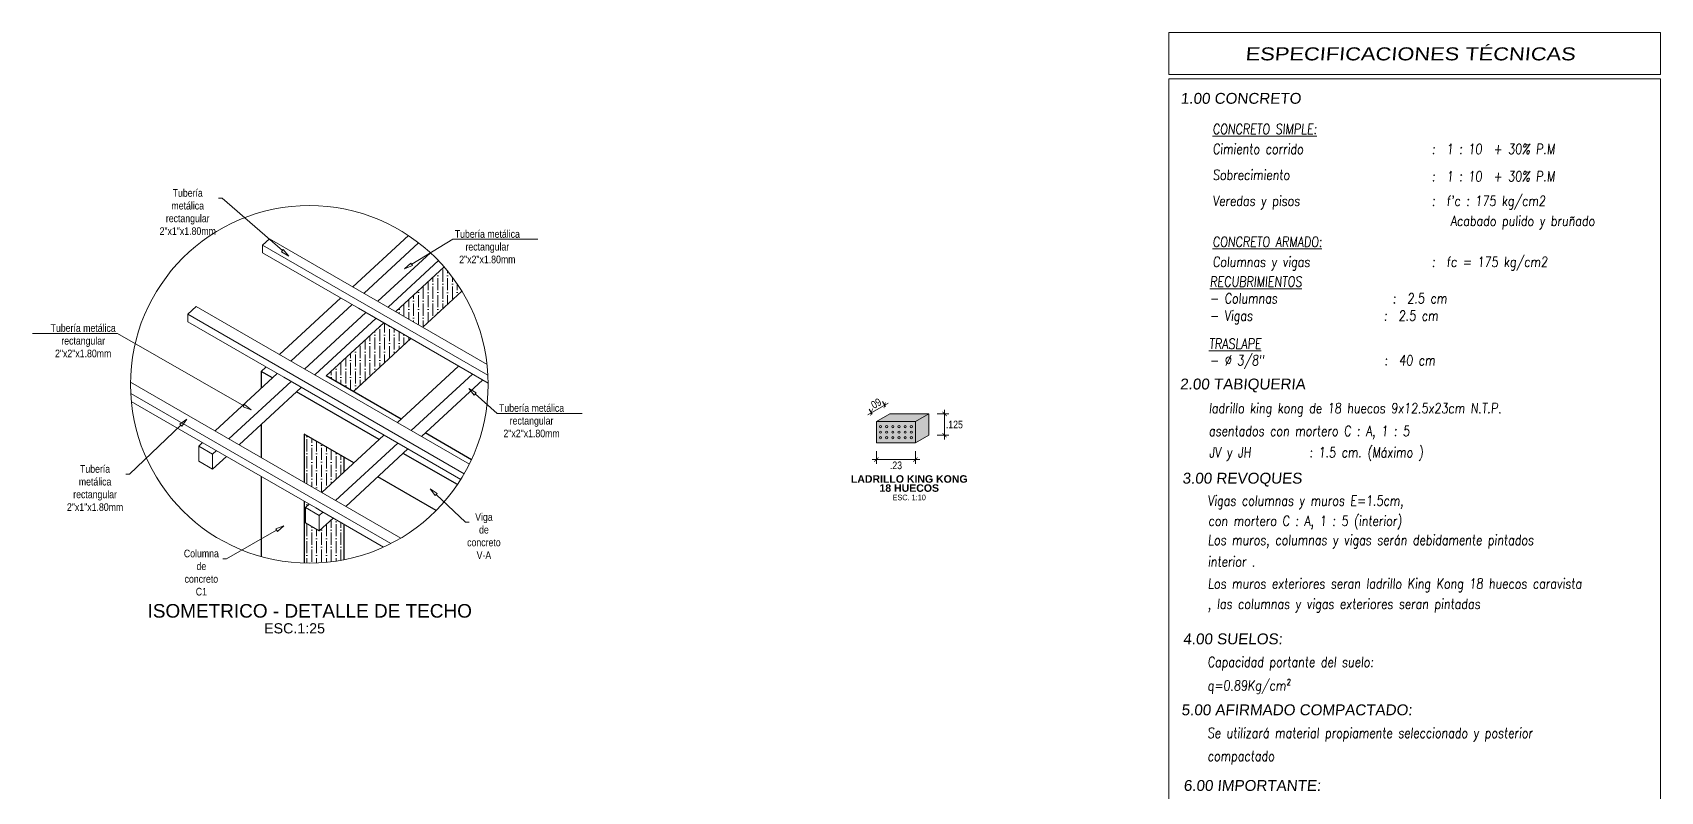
# Model space of a CAD drawing. Header units: metres. Extents: x 912 to 1393, y 476 to 584.
# Drawn here: x 1293.3 to 1302.9, y 494.07 to 498.55 of the extents above; entities that cross this region are included whole.
import ezdxf
from ezdxf import colors
from ezdxf.entities.mleader import LeaderData, LeaderLine
from ezdxf.enums import TextEntityAlignment as Align
from ezdxf.math import Vec2, Vec3

# ---------------------------------------------------------------- set-up
doc = ezdxf.new("R2010")
doc.units = ezdxf.units.M
for name, color, linetype, lineweight in [('-Acotado', 251, 'Continuous', 5), ('-Ladrillo', 34, 'Continuous', 9), ('-Textos', 7, 'Continuous', 20), ('pisos', 8, 'Continuous', 13), ('PL-020', 7, 'Continuous', 20), ('techo', 13, 'Continuous', 25), ('TEXTO', 7, 'Continuous', 20), ('TUBERIA METALICA', 20, 'Continuous', 30)]:
    doc.layers.add(name, color=color, linetype=linetype, lineweight=lineweight)
doc.layers.add('G-TEXTOS-TITULOS', color=4, linetype='Continuous')
doc.layers.add('Observaciones', color=250, linetype='Continuous', plot=False)
doc.styles.add('-Arial Narrow', font='ARIALN.TTF')
doc.styles.add('25-TITULO', font='arialbd.ttf', dxfattribs={"height": 0.1})
doc.styles.add('ACOT', font='romans.shx', dxfattribs={"width": 0.8, "oblique": 5})
doc.styles.add('ARIAL', font='arial.ttf')
doc.styles.add('NOMBRES', font='sanss___.ttf', dxfattribs={"width": 1.2, "oblique": 5, "height": 0.15})
doc.styles.add('TEXTOS', font='sanss___.ttf', dxfattribs={"oblique": 5})
doc.dimstyles.new('Esc 1_25', dxfattribs={"dimscale": 0.025, "dimtxt": 1.8, "dimasz": 1, "dimexe": 1, "dimexo": 2, "dimgap": 0.45, "dimtad": 2, "dimtih": 1, "dimtoh": 1, "dimzin": 4, "dimdsep": 46, "dimtxsty": '-Arial Narrow', "dimblk": 'ARCHTICK', "dimcen": 1, "dimdle": 1, "dimclrd": 256, "dimclre": 256, "dimclrt": 7, "dimadec": 0, "dimazin": 0, "dimtfac": 1, "dimtix": 1, "dimtmove": 1, "dimatfit": 2, "dimldrblk": 'ARCHTICK', "dimfxl": 1, "dimtolj": 2, "dimlwd": 5, "dimlwe": 0, "dimarcsym": 0})
pattern_1 = [(90, (72.33851, -0.233007), (-0.028575, 0.05000625), [0.0714375, -0.0142875, 0, -0.0142875])]

# ---------------------------------------------------------------- blocks, each defined once
blk = doc.blocks.new('_ClosedBlank')
at = {"color": 0, "linetype": 'ByBlock', "lineweight": -2}
for p, q in [((-1, 0.17), (0, 0)), ((-1, 0.17), (-1, -0.17)), ((0, 0), (-1, -0.17))]:
    blk.add_line(p, q, dxfattribs=at)
blk = doc.blocks.new('Ladrillo Kink Kong')
at = {"layer": '-Acotado'}
h = blk.add_hatch(color=20, dxfattribs=at)
h.dxf.hatch_style = 1
h.set_gradient(color1=(255, 63, 0), color2=(255, 127, 0), tint=1, name='INVCYLINDER')
h.paths.add_polyline_path([(0.115, 0.125), (0.1929, 0.17), (-0.0371, 0.17), (-0.115, 0.125)])
h.paths.add_polyline_path([(0.115, 0), (0.1929, 0.045), (0.1929, 0.17), (0.115, 0.125)])
h.paths.add_polyline_path([(0.115, 0), (0.115, 0.125), (-0.115, 0.125), (-0.115, 0)])
h.paths.add_polyline_path([(0.097, 0.0625, -1), (0.0846, 0.0625, -1)], flags=16)
h.paths.add_polyline_path([(0.012, 0.0299, -1), (0.0244, 0.0299, -1)], flags=16)
h.paths.add_polyline_path([(0.012, 0.0625, -1), (0.0244, 0.0625, -1)], flags=16)
h.paths.add_polyline_path([(-0.0607, 0.0299, -1), (-0.0483, 0.0299, -1)], flags=16)
h.paths.add_polyline_path([(-0.097, 0.0299, -1), (-0.0846, 0.0299, -1)], flags=16)
h.paths.add_polyline_path([(-0.097, 0.0625, -1), (-0.0846, 0.0625, -1)], flags=16)
h = blk.add_hatch(color=256, dxfattribs=at)
h.dxf.hatch_style = 1
h.paths.add_polyline_path([(-0.097, 0.0951, 1), (-0.0846, 0.0951, 1)])
h.paths.add_polyline_path([(-0.0607, 0.0951, 1), (-0.0483, 0.0951, 1)])
h.paths.add_polyline_path([(-0.012, 0.0951, 1), (-0.0244, 0.0951, 1)])
h.paths.add_polyline_path([(0.0244, 0.0951, 1), (0.012, 0.0951, 1)])
h.paths.add_polyline_path([(0.0607, 0.0951, 1), (0.0483, 0.0951, 1)])
h.paths.add_polyline_path([(0.0846, 0.0951, 1), (0.097, 0.0951, 1)])
h.paths.add_polyline_path([(0.097, 0.0625, 1), (0.0846, 0.0625, 1)])
h.paths.add_polyline_path([(0.0607, 0.0625, 1), (0.0483, 0.0625, 1)])
h.paths.add_polyline_path([(0.012, 0.0625, 1), (0.0244, 0.0625, 1)])
h.paths.add_polyline_path([(-0.0244, 0.0625, 1), (-0.012, 0.0625, 1)])
h.paths.add_polyline_path([(-0.0483, 0.0625, 1), (-0.0607, 0.0625, 1)])
h.paths.add_polyline_path([(-0.097, 0.0625, 1), (-0.0846, 0.0625, 1)])
h.paths.add_polyline_path([(-0.097, 0.0299, 1), (-0.0846, 0.0299, 1)])
h.paths.add_polyline_path([(-0.0483, 0.0299, 1), (-0.0607, 0.0299, 1)])
h.paths.add_polyline_path([(-0.0244, 0.0299, 1), (-0.012, 0.0299, 1)])
h.paths.add_polyline_path([(0.0244, 0.0299, 1), (0.012, 0.0299, 1)])
h.paths.add_polyline_path([(0.0607, 0.0299, 1), (0.0483, 0.0299, 1)])
h.paths.add_polyline_path([(0.0846, 0.0299, 1), (0.097, 0.0299, 1)])
at = {"layer": '-Ladrillo', "lineweight": 5}
for points in [[(-0.115, 0.125), (-0.0371, 0.17)], [(-0.0371, 0.17), (0.1929, 0.17)], [(0.115, 0.125), (0.1929, 0.17)], [(0.1929, 0.045), (0.1929, 0.17)], [(0.115, 0), (0.1929, 0.045)]]:
    blk.add_lwpolyline(points, dxfattribs=at)
blk.add_lwpolyline([(0.115, 0), (0.115, 0.125), (-0.115, 0.125), (-0.115, 0)], close=True, dxfattribs=at)
for centre in [(-0.0908, 0.0951), (-0.0545, 0.0951), (-0.0182, 0.0951), (0.0182, 0.0951), (0.0545, 0.0951), (0.0908, 0.0951), (-0.0908, 0.0625), (-0.0908, 0.0299), (-0.0545, 0.0625), (-0.0545, 0.0299), (-0.0182, 0.0625), (-0.0182, 0.0299), (0.0182, 0.0625), (0.0182, 0.0299), (0.0545, 0.0625), (0.0545, 0.0299), (0.0908, 0.0625), (0.0908, 0.0299)]:
    blk.add_circle(centre, 0.0062, dxfattribs=at)
blk = doc.blocks.new('_ArchTick')
at = {"layer": 'pisos', "color": 0, "const_width": 0.15}
blk.add_lwpolyline([(-0.5, -0.5), (0.5, 0.5)], dxfattribs=at)
blk = doc.blocks.new('*D371')
at = {"layer": '-Acotado', "lineweight": 0, "transparency": 16777216}
for p, q in [((1298.2773, 496.08), (1298.2773, 496.006)), ((1298.5073, 496.08), (1298.5073, 496.006))]:
    blk.add_line(p, q, dxfattribs=at)
at = {"layer": '-Acotado', "lineweight": 5, "transparency": 16777216}
blk.add_line((1298.2523, 496.031), (1298.5323, 496.031), dxfattribs=at)
at = {"layer": 'DEFPOINTS', "color": 0, "lineweight": 20, "transparency": 16777216}
for p in [(1298.2773, 496.13), (1298.5073, 496.13), (1298.5073, 496.031)]:
    blk.add_point(p, dxfattribs=at)
at = {"layer": '-Acotado', "lineweight": 5, "transparency": 16777216, "xscale": 0.025, "yscale": 0.025, "zscale": 0.025, "rotation": 180}
blk.add_blockref('_ArchTick', (1298.2773, 496.031), dxfattribs=at)
at = {"layer": '-Acotado', "lineweight": 5, "transparency": 16777216, "xscale": 0.025, "yscale": 0.025, "zscale": 0.025}
blk.add_blockref('_ArchTick', (1298.5073, 496.031), dxfattribs=at)
at = {"layer": '-Acotado', "color": 7, "transparency": 16777216, "insert": (1298.3923, 495.9967), "char_height": 0.045, "attachment_point": 5, "style": '-Arial Narrow'}
blk.add_mtext('\\A2;.23', dxfattribs=at)
blk = doc.blocks.new('*D372')
at = {"layer": '-Acotado', "lineweight": 0, "transparency": 16777216}
for p, q in [((1298.6352, 496.3), (1298.7038, 496.3)), ((1298.6352, 496.175), (1298.7038, 496.175))]:
    blk.add_line(p, q, dxfattribs=at)
at = {"layer": '-Acotado', "lineweight": 5, "transparency": 16777216}
blk.add_line((1298.6788, 496.325), (1298.6788, 496.15), dxfattribs=at)
at = {"layer": 'DEFPOINTS', "color": 0, "lineweight": 20, "transparency": 16777216}
for p in [(1298.5852, 496.3), (1298.5852, 496.175), (1298.6788, 496.175)]:
    blk.add_point(p, dxfattribs=at)
at = {"layer": '-Acotado', "lineweight": 5, "transparency": 16777216, "xscale": 0.025, "yscale": 0.025, "zscale": 0.025}
for p, rotation in [((1298.6788, 496.3), 90), ((1298.6788, 496.175), 270)]:
    blk.add_blockref('_ArchTick', p, dxfattribs=dict(at, rotation=rotation))
at = {"layer": '-Acotado', "color": 7, "transparency": 16777216, "insert": (1298.7367, 496.2375), "char_height": 0.045, "attachment_point": 5, "style": '-Arial Narrow'}
blk.add_mtext('\\A2;.125', dxfattribs=at)
blk = doc.blocks.new('*D373')
at = {"layer": '-Acotado', "lineweight": 5, "transparency": 16777216}
blk.add_line((1298.226, 496.2939), (1298.3472, 496.3639), dxfattribs=at)
at = {"layer": '-Acotado', "lineweight": 0, "transparency": 16777216}
for p, q in [((1298.3302, 496.3433), (1298.3131, 496.3731)), ((1298.2523, 496.2983), (1298.2351, 496.3281))]:
    blk.add_line(p, q, dxfattribs=at)
at = {"layer": 'DEFPOINTS', "color": 0, "lineweight": 20, "transparency": 16777216}
for p in [(1298.3256, 496.3514), (1298.3552, 496.3), (1298.2773, 496.255)]:
    blk.add_point(p, dxfattribs=at)
at = {"layer": '-Acotado', "lineweight": 5, "transparency": 16777216, "xscale": 0.025, "yscale": 0.025, "zscale": 0.025}
for p, rotation in [((1298.3256, 496.3514), 30.00000000002148), ((1298.2476, 496.3064), 210.0000000000215)]:
    blk.add_blockref('_ArchTick', p, dxfattribs=dict(at, rotation=rotation))
at = {"layer": '-Acotado', "color": 7, "transparency": 16777216, "insert": (1298.2695, 496.3586), "char_height": 0.045, "attachment_point": 5, "rotation": 30, "style": '-Arial Narrow'}
blk.add_mtext('\\A2;.09', dxfattribs=at)

msp = doc.modelspace()

# ---------------------------------------------------------------- hatches: boundary and pattern name
at = {"layer": 'techo', "lineweight": 13}
h = msp.add_hatch(dxfattribs=at)
h.set_pattern_fill('ANSI36', color=251, scale=0.009, angle=45)
h.set_pattern_definition(pattern_1)
edge = h.paths.add_edge_path()
edge.add_arc((1294.2986, 496.0099), 1.8396, 33.43643, 38.91342)
edge.add_line((1295.73, 497.1654), (1295.4435, 496.903))
edge.add_line((1295.4435, 496.903), (1295.6033, 496.8107))
edge.add_line((1295.6033, 496.8107), (1295.8337, 497.0235))
h = msp.add_hatch(dxfattribs=at)
h.set_pattern_fill('ANSI36', color=251, scale=0.009, angle=45)
h.set_pattern_definition(pattern_1)
h.paths.add_polyline_path([(1295.0337, 496.5244), (1295.1935, 496.4321), (1295.5325, 496.7452), (1295.3726, 496.8375)])
h = msp.add_hatch(dxfattribs=at)
h.set_pattern_fill('ANSI36', color=251, scale=0.009, angle=45)
h.set_pattern_definition(pattern_1)
h.paths.add_polyline_path([(1295.1366, 496.0465), (1294.9038, 496.1809), (1294.9038, 495.8969), (1295.0073, 495.8371), (1295.1366, 495.9566)])
h = msp.add_hatch(dxfattribs=at)
h.set_pattern_fill('ANSI36', color=251, scale=0.009, angle=45)
h.set_pattern_definition(pattern_1)
edge = h.paths.add_edge_path()
edge.add_line((1294.9924, 495.6107), (1294.9107, 495.6579))
edge.add_line((1294.9107, 495.6579), (1294.9107, 495.7479))
edge.add_line((1294.9107, 495.7479), (1294.9327, 495.7683))
edge.add_line((1294.9327, 495.7683), (1294.9038, 495.785))
edge.add_line((1294.9038, 495.785), (1294.9023, 495.4204))
edge.add_arc((1294.9337, 496.4743), 1.0543, 268.28976, 281.09272)
edge.add_line((1295.1366, 495.4396), (1295.1366, 495.6506))
edge.add_line((1295.1366, 495.6506), (1295.0744, 495.6865))
edge.add_line((1295.0744, 495.6865), (1294.9924, 495.6107))

# ---------------------------------------------------------------- linework, layer by layer
at = {"color": 219, "true_color": 0x642165}
for p, q in [((1295.1899, 497.0494), (1295.5177, 497.3521)), ((1295.4435, 496.903), (1295.7289, 497.1666)), ((1294.7579, 496.6503), (1295.119, 496.9839)), ((1295.6033, 496.8107), (1295.8337, 497.0235)), ((1295.0337, 496.5244), (1295.3726, 496.8375)), ((1295.1935, 496.4321), (1295.5325, 496.7452)), ((1294.6502, 496.5508), (1294.6783, 496.5767)), ((1294.6502, 496.5508), (1294.6502, 496.4511)), ((1294.7166, 496.5125), (1294.6502, 496.5508)), ((1295.4753, 496.2695), (1295.0337, 496.5244)), ((1295.3454, 496.1495), (1294.8583, 496.4307)), ((1294.6502, 496.2385), (1294.6502, 496.0433)), ((1294.9038, 496.1809), (1294.9038, 495.8969)), ((1295.1965, 496.0119), (1294.9038, 496.1809)), ((1295.8899, 496.0301), (1295.6169, 496.1877)), ((1295.1366, 496.0465), (1295.1366, 495.9566)), ((1295.8072, 495.8838), (1295.487, 496.0677)), ((1294.6502, 495.9314), (1294.6502, 495.4588)), ((1295.681, 495.7305), (1295.3381, 495.9301)), ((1294.9038, 495.785), (1294.9038, 495.4204)), ((1295.1366, 495.6506), (1295.1366, 495.4396))]:
    msp.add_line(p, q, dxfattribs=at)
at = {"color": 44, "lineweight": 5}
msp.add_line((1295.8529, 496.5602), (1295.2607, 496.9021), dxfattribs=at)
at = {"color": 1, "lineweight": 5}
msp.add_line((1294.9924, 495.6107), (1294.9534, 495.6332), dxfattribs=at)
at = {"layer": 'Observaciones', "color": 1, "lineweight": 20}
msp.add_circle((1294.9337, 496.4743), 1.0543, dxfattribs=at)
at = {"layer": 'PL-020', "linetype": 'ByBlock'}
for points in [[(1300.0011, 498.5481), (1302.8993, 498.5481), (1302.8993, 498.3017), (1300.0011, 498.3017)], [(1300.0011, 498.5481), (1302.8993, 498.5481), (1302.8993, 498.3017), (1300.0011, 498.3017)], [(1300.0011, 498.2753), (1302.8993, 498.2753), (1302.8993, 492.7582), (1300.0011, 492.7582)]]:
    msp.add_lwpolyline(points, close=True, dxfattribs=at)
at = {"layer": 'TUBERIA METALICA', "lineweight": 5}
for p, q in [((1294.6581, 497.295), (1294.699, 497.3328)), ((1295.9814, 496.5924), (1294.699, 497.3328)), ((1295.9867, 496.5279), (1294.6581, 497.295)), ((1294.6581, 497.295), (1294.6581, 497.25)), ((1295.2242, 496.9232), (1294.6581, 497.25)), ((1295.2563, 497.011), (1295.5784, 497.3085)), ((1295.338, 496.9639), (1295.6478, 497.25)), ((1295.398, 496.9292), (1295.6951, 497.2036)), ((1294.8243, 496.612), (1295.1854, 496.9455)), ((1294.2173, 496.8879), (1294.267, 496.9337)), ((1295.8468, 495.9471), (1294.2173, 496.8879)), ((1294.2173, 496.8879), (1294.2173, 496.8429)), ((1295.8776, 496.0044), (1294.267, 496.9337)), ((1294.906, 496.5648), (1295.2671, 496.8984)), ((1294.966, 496.5302), (1295.3271, 496.8637)), ((1295.8529, 496.5602), (1295.2242, 496.9232)), ((1294.7835, 496.516), (1294.2173, 496.8429)), ((1295.4531, 496.249), (1295.8142, 496.5825)), ((1295.988, 496.4822), (1295.8529, 496.5602)), ((1295.4729, 495.5683), (1293.8795, 496.4882)), ((1294.3785, 496.2001), (1294.7447, 496.5384)), ((1294.4602, 496.1529), (1294.8264, 496.4912)), ((1295.4122, 496.153), (1294.7835, 496.516)), ((1295.5348, 496.2018), (1295.8959, 496.5354)), ((1295.5947, 496.1672), (1295.9558, 496.5007)), ((1295.415, 495.5362), (1293.8808, 496.4205)), ((1294.3427, 496.1089), (1293.8842, 496.3736)), ((1294.5202, 496.1183), (1294.8864, 496.4566)), ((1295.0073, 495.8371), (1295.3734, 496.1754)), ((1294.2819, 496.1109), (1294.304, 496.1313)), ((1294.2819, 496.0209), (1294.2819, 496.1109)), ((1294.3636, 496.0637), (1294.2819, 496.1109)), ((1294.9715, 495.7459), (1294.3427, 496.1089)), ((1294.3636, 496.0637), (1294.3857, 496.0841)), ((1295.089, 495.7899), (1295.4552, 496.1282)), ((1295.1489, 495.7553), (1295.5151, 496.0936)), ((1295.8263, 495.9131), (1295.4122, 496.153)), ((1294.3636, 495.9737), (1294.2819, 496.0209)), ((1294.3636, 495.9737), (1294.3636, 496.0637)), ((1294.3636, 495.9737), (1294.4456, 496.0495)), ((1294.9107, 495.7479), (1294.9327, 495.7683)), ((1294.9107, 495.6579), (1294.9107, 495.7479)), ((1294.9924, 495.7007), (1294.9107, 495.7479)), ((1295.0079, 495.7248), (1294.9715, 495.7459)), ((1294.9924, 495.7007), (1295.0144, 495.7211)), ((1294.9924, 495.6107), (1294.9924, 495.7007)), ((1295.3713, 495.515), (1295.0079, 495.7248)), ((1294.9924, 495.6107), (1294.9107, 495.6579)), ((1294.9924, 495.6107), (1295.0744, 495.6865))]:
    msp.add_line(p, q, dxfattribs=at)

# ---------------------------------------------------------------- block references
at = {"layer": '-Acotado'}
msp.add_blockref('Ladrillo Kink Kong', (1298.3923, 496.13), dxfattribs=at)

# ---------------------------------------------------------------- texts
at = {"layer": '-Textos', "style": '-Arial Narrow'}
msp.add_text('ESC. 1:10', height=0.03283, dxfattribs=at).set_placement((1298.4704, 495.8078), align=Align.MIDDLE_CENTER)
at = {"layer": 'G-TEXTOS-TITULOS', "color": 219, "true_color": 0x642165, "style": '25-TITULO'}
for s, height, p in [('LADRILLO KING KONG', 0.044321, (1298.4706, 495.9166)), ('18 HUECOS', 0.04432, (1298.4706, 495.8631))]:
    msp.add_text(s, height=height, dxfattribs=at).set_placement(p, align=Align.MIDDLE_CENTER)
at = {"layer": 'PL-020', "style": 'ACOT', "oblique": 5, "width": 0.8}
for s, p in [('%%UCONCRETO SIMPLE:', (1300.2588, 497.9494)), ('Cimiento corrido', (1300.2595, 497.8321)), (':  1 : 10  + 30%%% P.M', (1301.5515, 497.8321)), ('Sobrecimiento', (1300.2595, 497.6795)), (':  1 : 10  + 30%%% P.M', (1301.5515, 497.6707)), ('Veredas y pisos', (1300.2595, 497.5261)), (":  f'c : 175 kg/cm2", (1301.5515, 497.5261)), ('Acabado pulido y bruñado', (1301.6612, 497.4079)), ('%%UCONCRETO ARMADO:', (1300.2588, 497.2843)), ('Columnas y vigas', (1300.2595, 497.1665)), (':  fc = 175 kg/cm2', (1301.5515, 497.1665)), ('%%URECUBRIMIENTOS', (1300.2431, 497.05)), ('- Columnas                  :  2.5 cm', (1300.2422, 496.9515)), ('- Vigas                     :  2.5 cm', (1300.2422, 496.8493)), ('%%UTRASLAPE', (1300.2376, 496.6838)), ('- Ø 3/8"                   :  40 cm', (1300.2425, 496.5863)), ('ladrillo king kong de 18 huecos 9x12.5x23cm N.T.P.', (1300.2364, 496.3042)), ('asentados con mortero C : A, 1 : 5', (1300.2364, 496.1698)), ('JV y JH         : 1.5 cm. (Máximo )', (1300.2387, 496.0439)), ('Vigas columnas y muros E=1.5cm,', (1300.2305, 495.7593)), ('con mortero C : A, 1 : 5 (interior)', (1300.2335, 495.6397)), ('Los muros, columnas y vigas serán debidamente pintados ', (1300.2305, 495.527)), ('interior .', (1300.2305, 495.3999)), ('Los muros exteriores seran ladrillo King Kong 18 huecos caravista  ', (1300.2305, 495.2702)), (', las columnas y vigas exteriores seran pintadas  ', (1300.2305, 495.1503)), ('Capacidad portante del suelo:', (1300.2288, 494.808)), ('q=0.89Kg/cm²', (1300.2288, 494.6694)), ('Se utilizará material propiamente seleccionado y posterior ', (1300.2288, 494.3897)), ('compactado', (1300.2288, 494.2537))]:
    msp.add_text(s, height=0.06, dxfattribs=at).set_placement(p)
at = {"layer": 'TEXTO', "linetype": 'ByBlock', "style": 'NOMBRES', "oblique": 5, "width": 1.2}
msp.add_text('ESPECIFICACIONES TÉCNICAS', height=0.0768, dxfattribs=at).set_placement((1301.4242, 498.4226), align=Align.MIDDLE_CENTER)
at = {"layer": 'TEXTO', "style": 'TEXTOS', "oblique": 5}
for s, p in [('1.00 CONCRETO', (1300.4252, 498.1603)), ('2.00 TABIQUERIA', (1300.436, 496.4763)), ('3.00 REVOQUES ', (1300.4456, 495.9213))]:
    msp.add_text(s, height=0.064, dxfattribs=at).set_placement(p, align=Align.MIDDLE_CENTER)
for s, p in [('4.00 SUELOS:', (1300.3778, 494.9421)), ('5.00 AFIRMADO COMPACTADO:', (1300.7552, 494.5238)), ('6.00 IMPORTANTE:', (1300.4924, 494.078))]:
    msp.add_text(s, height=0.064, dxfattribs=at).set_placement(p, align=Align.CENTER)
at = {"layer": 'TEXTO', "ltscale": 3, "attachment_point": 9, "style": 'ARIAL'}
for s, insert, char_height in [('\\A1;ISOMETRICO - DETALLE DE TECHO ', (1295.8924, 495.0981), 0.08), ('\\A1;ESC.1:25', (1295.0261, 495.0055), 0.06)]:
    msp.add_mtext(s, dxfattribs=dict(at, insert=insert, char_height=char_height))

# ---------------------------------------------------------------- dimensions: what is measured, and where the dimension line sits
at = {"layer": '-Acotado'}
dim = msp.add_aligned_dim(p1=(1298.2773, 496.255), p2=(1298.3552, 496.3), distance=0.0594, dimstyle='Esc 1_25', override={"dimtih": 0}, dxfattribs=at)
dim.commit()
dim.dimension.update_dxf_attribs({"geometry": '*D373', "text_midpoint": (1298.2695, 496.3586)})
dim = msp.add_linear_dim(base=(1298.6788, 496.175), p1=(1298.5852, 496.3), p2=(1298.5852, 496.175), angle=90, dimstyle='Esc 1_25', override={"dimdec": 3}, dxfattribs=at)
dim.commit()
dim.dimension.update_dxf_attribs({"geometry": '*D372', "text_midpoint": (1298.7367, 496.2375)})
dim = msp.add_linear_dim(base=(1298.5073, 496.031), p1=(1298.2773, 496.13), p2=(1298.5073, 496.13), dimstyle='Esc 1_25', dxfattribs=at)
dim.commit()
dim.dimension.update_dxf_attribs({"geometry": '*D371', "text_midpoint": (1298.3923, 495.9967)})

# ---------------------------------------------------------------- leaders
ml = msp.add_multileader_mtext('Standard', dxfattribs=at)
ml.set_content('Tubería metálica\\Prectangular\\P2"x1"x1.80mm', color=7, style='-Arial Narrow')
ml.set_leader_properties(color=7, linetype='ByLayer', lineweight=0)
ml.set_arrow_properties(name='CLOSEDBLANK')
ml.build(insert=Vec2(0, 0))
ml.multileader.update_dxf_attribs({"has_dogleg": 0, "text_left_attachment_type": 6, "text_right_attachment_type": 6, "dogleg_length": 0, "arrow_head_size": 0.05, "scale": 0.025})
ctx = ml.context
ctx.base_point, ctx.scale, ctx.char_height, ctx.arrow_head_size, ctx.landing_gap_size, ctx.plane_origin = Vec3(1294.0142, 497.5713), 0.025, 0.045, 0.05, 0.0125, Vec3(1296.2491, 499.3048)
ctx.left_attachment, ctx.right_attachment, ctx.text_align_type = 6, 6, 1
notes = []
notes.append((ctx, [(1, (1, 1, 0), (1294.4196, 497.5713), (-1, 0), 0, [(0, [(1294.8125, 497.2301)], 0, [])])]))
ctx.mtext.insert, ctx.mtext.width, ctx.mtext.alignment, ctx.mtext.flow_direction = Vec3(1294.2169, 497.6253), 0.380413, 2, 5
ml = msp.add_multileader_mtext('Standard', dxfattribs=at)
ml.set_content('Tubería metálica\\Prectangular\\P2"x2"x1.80mm', color=7, style='-Arial Narrow')
ml.set_leader_properties(color=7, linetype='ByLayer', lineweight=0)
ml.set_arrow_properties(name='CLOSEDBLANK')
ml.build(insert=Vec2(0, 0))
ml.multileader.update_dxf_attribs({"has_dogleg": 0, "text_left_attachment_type": 6, "text_right_attachment_type": 6, "dogleg_length": 0, "arrow_head_size": 0.05, "scale": 0.025})
ctx = ml.context
ctx.base_point, ctx.scale, ctx.char_height, ctx.arrow_head_size, ctx.landing_gap_size, ctx.plane_origin = Vec3(1295.7806, 497.3294), 0.025, 0.045, 0.05, 0.0125, Vec3(1296.9878, 498.4623)
ctx.left_attachment, ctx.right_attachment, ctx.text_align_type = 6, 6, 1
notes.append((ctx, [(0, (1, 1, 0), (1295.7806, 497.3294), (1, 0), 0, [(0, [(1295.4946, 497.156)], 0, [])])]))
ctx.mtext.insert, ctx.mtext.alignment, ctx.mtext.flow_direction = Vec3(1295.9833, 497.3834), 2, 5
ml = msp.add_multileader_mtext('Standard', dxfattribs=at)
ml.set_content('Tubería metálica\\Prectangular\\P2"x2"x1.80mm', color=7, style='-Arial Narrow')
ml.set_leader_properties(color=7, linetype='ByLayer', lineweight=0)
ml.set_arrow_properties(name='CLOSEDBLANK')
ml.build(insert=Vec2(0, 0))
ml.multileader.update_dxf_attribs({"has_dogleg": 0, "text_left_attachment_type": 6, "text_right_attachment_type": 6, "dogleg_length": 0, "arrow_head_size": 0.05, "scale": 0.025})
ctx = ml.context
ctx.base_point, ctx.scale, ctx.char_height, ctx.arrow_head_size, ctx.landing_gap_size, ctx.plane_origin = Vec3(1293.3978, 496.7749), 0.025, 0.045, 0.05, 0.0125, Vec3(1295.7124, 497.4535)
ctx.left_attachment, ctx.right_attachment, ctx.text_align_type = 6, 6, 1
notes.append((ctx, [(1, (1, 1, 0), (1293.8032, 496.7749), (-1, 0), 0, [(0, [(1294.5909, 496.3235)], 0, [])])]))
ctx.mtext.insert, ctx.mtext.alignment, ctx.mtext.flow_direction = Vec3(1293.6005, 496.8289), 2, 5
ml = msp.add_multileader_mtext('Standard', dxfattribs=at)
ml.set_content('Tubería metálica\\Prectangular\\P2"x2"x1.80mm', color=7, style='-Arial Narrow')
ml.set_leader_properties(color=7, linetype='ByLayer', lineweight=0)
ml.set_arrow_properties(name='CLOSEDBLANK')
ml.build(insert=Vec2(0, 0))
ml.multileader.update_dxf_attribs({"has_dogleg": 0, "text_left_attachment_type": 6, "text_right_attachment_type": 6, "dogleg_length": 0, "arrow_head_size": 0.05, "scale": 0.025})
ctx = ml.context
ctx.base_point, ctx.scale, ctx.char_height, ctx.arrow_head_size, ctx.landing_gap_size, ctx.plane_origin = Vec3(1296.0413, 496.3035), 0.025, 0.045, 0.05, 0.0125, Vec3(1298.1283, 497.7508)
ctx.left_attachment, ctx.right_attachment, ctx.text_align_type = 6, 6, 1
notes.append((ctx, [(0, (1, 1, 0), (1296.0413, 496.3035), (1, 0), 0, [(0, [(1295.8739, 496.4507)], 0, [])])]))
ctx.mtext.insert, ctx.mtext.alignment, ctx.mtext.flow_direction = Vec3(1296.244, 496.3575), 2, 5
ml = msp.add_multileader_mtext('Standard', dxfattribs=at)
ml.set_content('Tubería metálica\\Prectangular\\P2"x1"x1.80mm', color=7, style='-Arial Narrow')
ml.set_leader_properties(color=7, linetype='ByLayer', lineweight=0)
ml.set_arrow_properties(name='CLOSEDBLANK')
ml.build(insert=Vec2(0, 0))
ml.multileader.update_dxf_attribs({"has_dogleg": 0, "text_left_attachment_type": 6, "text_right_attachment_type": 6, "dogleg_length": 0, "arrow_head_size": 0.05, "scale": 0.025})
ctx = ml.context
ctx.base_point, ctx.scale, ctx.char_height, ctx.arrow_head_size, ctx.landing_gap_size, ctx.plane_origin = Vec3(1293.4681, 495.9443), 0.025, 0.045, 0.05, 0.0125, Vec3(1295.703, 497.6777)
ctx.left_attachment, ctx.right_attachment, ctx.text_align_type = 6, 6, 1
notes.append((ctx, [(1, (1, 1, 0), (1293.8735, 495.9443), (-1, 0), 0, [(0, [(1294.2115, 496.2683)], 0, [])])]))
ctx.mtext.insert, ctx.mtext.width, ctx.mtext.alignment, ctx.mtext.flow_direction = Vec3(1293.6708, 495.9983), 0.380413, 2, 5
ml = msp.add_multileader_mtext('Standard', dxfattribs=at)
ml.set_content('Viga de concreto\\PV-A', color=7, style='-Arial Narrow')
ml.set_leader_properties(color=7, linetype='ByLayer', lineweight=0)
ml.set_arrow_properties(name='CLOSEDBLANK')
ml.build(insert=Vec2(0, 0))
ml.multileader.update_dxf_attribs({"has_dogleg": 0, "text_left_attachment_type": 6, "text_right_attachment_type": 6, "dogleg_length": 0, "arrow_head_size": 0.05, "scale": 0.025})
ctx = ml.context
ctx.base_point, ctx.scale, ctx.char_height, ctx.arrow_head_size, ctx.landing_gap_size, ctx.plane_origin = Vec3(1295.8537, 495.6611), 0.025, 0.045, 0.05, 0.0125, Vec3(1297.943, 497.2387)
ctx.left_attachment, ctx.right_attachment, ctx.text_align_type = 6, 6, 1
notes.append((ctx, [(0, (1, 1, 0), (1295.8537, 495.6611), (1, 0), 0, [(0, [(1295.6463, 495.8593)], 0, [])])]))
ctx.mtext.insert, ctx.mtext.width, ctx.mtext.alignment, ctx.mtext.flow_direction = Vec3(1295.9631, 495.7151), 0.380413, 2, 5
ml = msp.add_multileader_mtext('Standard', dxfattribs=at)
ml.set_content('Columna de concreto C1', color=7, style='-Arial Narrow')
ml.set_leader_properties(color=7, linetype='ByLayer', lineweight=0)
ml.set_arrow_properties(name='CLOSEDBLANK')
ml.build(insert=Vec2(0, 0))
ml.multileader.update_dxf_attribs({"has_dogleg": 0, "text_left_attachment_type": 6, "text_right_attachment_type": 6, "dogleg_length": 0, "arrow_head_size": 0.05, "scale": 0.025})
ctx = ml.context
ctx.base_point, ctx.scale, ctx.char_height, ctx.arrow_head_size, ctx.landing_gap_size, ctx.plane_origin = Vec3(1294.1482, 495.446), 0.025, 0.045, 0.05, 0.0125, Vec3(1296.2759, 497.1795)
ctx.left_attachment, ctx.right_attachment, ctx.text_align_type = 6, 6, 1
notes.append((ctx, [(1, (1, 1, 0), (1294.4465, 495.446), (-1, 0), 0, [(0, [(1294.7844, 495.6402)], 0, [])])]))
ctx.mtext.insert, ctx.mtext.width, ctx.mtext.alignment, ctx.mtext.flow_direction = Vec3(1294.2973, 495.5), 0.380413, 2, 5
for ctx, leaders in notes:
    for number, flags, end, landing, length, lines in leaders:
        leader = LeaderData()
        leader.index, (leader.has_last_leader_line, leader.has_dogleg_vector, leader.attachment_direction) = number, flags
        leader.last_leader_point, leader.dogleg_vector, leader.dogleg_length = Vec3(end), Vec3(landing), length
        for number, points, colour, breaks in lines:
            line = LeaderLine()
            line.index, line.vertices, line.color, line.breaks = number, Vec3.list(points), colors.encode_raw_color(colour), breaks
            leader.lines.append(line)
        ctx.leaders.append(leader)

doc.saveas('drawing.dxf')
